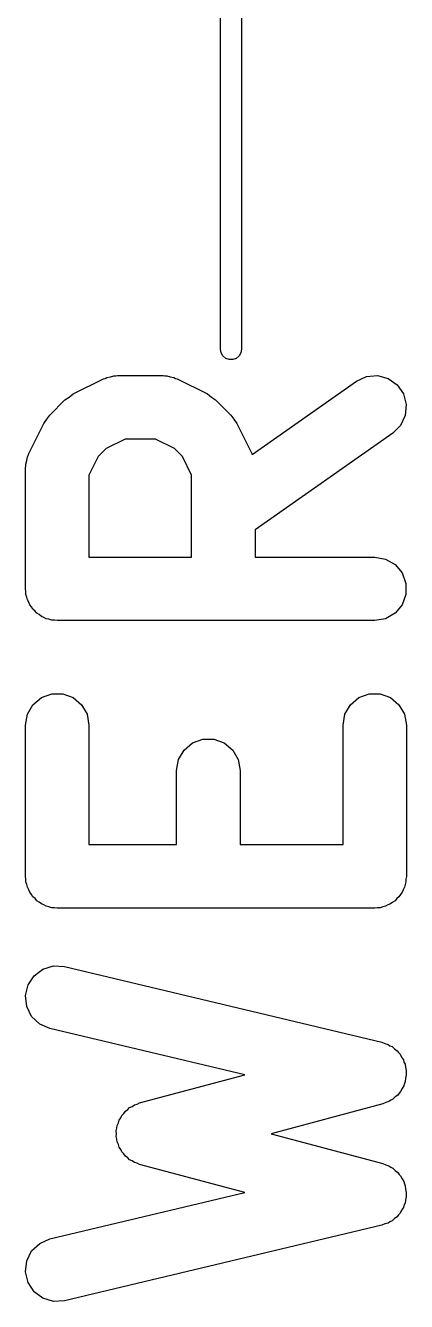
# Model space of a CAD drawing. Extents: x 93.8 to 153.2, y -121.7 to -73.6.
# Drawn here: x 101.9 to 103.7, y -87.04 to -81.02 of the extents above; entities that cross this region are included whole.
import ezdxf

# ---------------------------------------------------------------- set-up
doc = ezdxf.new("R2010")
doc.units = 0
doc.header["$MEASUREMENT"] = 0
doc.layers.add('BLACK', color=7, linetype='CONTINUOUS')

msp = doc.modelspace()

# ---------------------------------------------------------------- linework, layer by layer
at = {"layer": 'Black'}
for p, q in [((102.82, -82.55), (102.82, -73.66)), ((102.92, -73.71), (102.92, -82.55)), ((102.823, -82.5671), (102.82, -82.55)), ((102.92, -82.55), (102.917, -82.5671)), ((102.832, -82.5821), (102.823, -82.5671)), ((102.845, -82.5933), (102.832, -82.5821)), ((102.861, -82.5992), (102.845, -82.5933)), ((102.879, -82.5992), (102.861, -82.5992)), ((102.895, -82.5933), (102.879, -82.5992)), ((102.908, -82.5821), (102.895, -82.5933)), ((102.917, -82.5671), (102.908, -82.5821)), ((102.275, -82.6877), (102.283, -82.6833)), ((102.283, -82.6833), (102.3, -82.6803)), ((102.3, -82.6803), (102.317, -82.6753)), ((102.317, -82.6753), (102.326, -82.6758)), ((102.326, -82.6758), (102.334, -82.6743)), ((102.334, -82.6743), (102.549, -82.6743)), ((102.549, -82.6743), (102.557, -82.6758)), ((102.557, -82.6758), (102.566, -82.6753)), ((102.566, -82.6753), (102.583, -82.6803)), ((102.583, -82.6803), (102.6, -82.6833)), ((102.6, -82.6833), (102.607, -82.6877)), ((103.463, -82.7014), (103.51, -82.6794)), ((103.51, -82.6794), (103.562, -82.6749)), ((103.562, -82.6749), (103.612, -82.6883)), ((102.124, -82.7615), (102.267, -82.6901)), ((102.267, -82.6901), (102.275, -82.6877)), ((102.607, -82.6877), (102.616, -82.6901)), ((102.616, -82.6901), (102.759, -82.7615)), ((102.97, -83.0465), (103.463, -82.7014)), ((103.612, -82.6883), (103.655, -82.7182)), ((103.655, -82.7182), (103.685, -82.7609)), ((102.014, -82.8611), (102.085, -82.7896)), ((102.085, -82.7896), (102.105, -82.7759)), ((102.105, -82.7759), (102.124, -82.7615)), ((102.759, -82.7615), (102.778, -82.7759)), ((102.778, -82.7759), (102.797, -82.7896)), ((102.797, -82.7896), (102.869, -82.8611)), ((103.685, -82.7609), (103.698, -82.8112)), ((102, -82.8808), (102.014, -82.8611)), ((102.869, -82.8611), (102.883, -82.8808)), ((103.693, -82.8631), (103.671, -82.9103)), ((103.698, -82.8112), (103.693, -82.8631)), ((101.914, -83.0429), (101.986, -82.9001)), ((101.986, -82.9001), (102, -82.8808)), ((102.883, -82.8808), (102.897, -82.9001)), ((102.897, -82.9001), (102.968, -83.0429)), ((103.671, -82.9103), (103.635, -82.9472)), ((102.37, -82.9743), (102.28, -83.019)), ((102.513, -82.9743), (102.37, -82.9743)), ((102.603, -83.019), (102.513, -82.9743)), ((103.635, -82.9472), (102.984, -83.4024)), ((101.912, -83.0512), (101.914, -83.0429)), ((102.28, -83.019), (102.243, -83.056)), ((102.64, -83.056), (102.603, -83.019)), ((102.968, -83.0429), (102.97, -83.0465)), ((101.899, -83.11), (101.9, -83.1015)), ((101.9, -83.0928), (101.905, -83.076)), ((101.9, -83.1015), (101.9, -83.0928)), ((101.905, -83.076), (101.908, -83.0587)), ((101.908, -83.0587), (101.912, -83.0512)), ((102.243, -83.056), (102.199, -83.1454)), ((102.684, -83.1454), (102.64, -83.056)), ((101.899, -83.6814), (101.899, -83.11)), ((102.199, -83.1454), (102.199, -83.5314)), ((102.684, -83.5314), (102.684, -83.1454)), ((102.984, -83.4024), (102.984, -83.5314)), ((102.199, -83.5314), (102.684, -83.5314)), ((102.984, -83.5314), (103.549, -83.5314)), ((103.549, -83.5314), (103.6, -83.5405)), ((103.6, -83.5405), (103.645, -83.5665)), ((103.645, -83.5665), (103.678, -83.6064)), ((103.678, -83.6064), (103.696, -83.6554)), ((101.901, -83.6944), (101.899, -83.6814)), ((101.901, -83.7075), (101.901, -83.6944)), ((101.905, -83.7198), (101.901, -83.7075)), ((103.696, -83.7075), (103.678, -83.7564)), ((103.696, -83.6554), (103.696, -83.7075)), ((101.908, -83.7327), (101.905, -83.7198)), ((101.914, -83.7441), (101.908, -83.7327)), ((101.919, -83.7564), (101.914, -83.7441)), ((101.927, -83.7665), (101.919, -83.7564)), ((101.934, -83.7778), (101.927, -83.7665)), ((103.678, -83.7564), (103.645, -83.7963)), ((101.944, -83.7863), (101.934, -83.7778)), ((101.952, -83.7963), (101.944, -83.7863)), ((101.964, -83.8029), (101.952, -83.7963)), ((101.974, -83.8113), (101.964, -83.8029)), ((101.986, -83.8158), (101.974, -83.8113)), ((101.997, -83.8224), (101.986, -83.8158)), ((102.01, -83.8247), (101.997, -83.8224)), ((102.023, -83.8291), (102.01, -83.8247)), ((102.036, -83.8291), (102.023, -83.8291)), ((102.049, -83.8314), (102.036, -83.8291)), ((103.6, -83.8224), (103.549, -83.8314)), ((103.645, -83.7963), (103.6, -83.8224)), ((103.549, -83.8314), (102.049, -83.8314)), ((101.974, -84.1944), (102.023, -84.1766)), ((102.023, -84.1766), (102.075, -84.1766)), ((102.075, -84.1766), (102.124, -84.1944)), ((103.474, -84.1944), (103.523, -84.1766)), ((103.523, -84.1766), (103.575, -84.1766)), ((103.575, -84.1766), (103.624, -84.1944)), ((101.908, -84.273), (101.934, -84.2279)), ((101.934, -84.2279), (101.974, -84.1944)), ((102.124, -84.1944), (102.163, -84.2279)), ((102.163, -84.2279), (102.19, -84.273)), ((103.408, -84.273), (103.434, -84.2279)), ((103.434, -84.2279), (103.474, -84.1944)), ((103.624, -84.1944), (103.663, -84.2279)), ((103.663, -84.2279), (103.69, -84.273)), ((101.899, -84.3243), (101.908, -84.273)), ((102.19, -84.273), (102.199, -84.3243)), ((103.399, -84.3243), (103.408, -84.273)), ((103.69, -84.273), (103.699, -84.3243)), ((101.899, -85.0386), (101.899, -84.3243)), ((102.199, -84.3243), (102.199, -84.8886)), ((103.399, -84.8886), (103.399, -84.3243)), ((103.699, -84.3243), (103.699, -85.0386)), ((102.648, -84.4422), (102.688, -84.4087)), ((102.688, -84.4087), (102.737, -84.3909)), ((102.737, -84.3909), (102.789, -84.3909)), ((102.789, -84.3909), (102.838, -84.4087)), ((102.838, -84.4087), (102.878, -84.4422)), ((102.613, -84.5386), (102.622, -84.4873)), ((102.622, -84.4873), (102.648, -84.4422)), ((102.878, -84.4422), (102.904, -84.4873)), ((102.904, -84.4873), (102.913, -84.5386)), ((102.613, -84.8886), (102.613, -84.5386)), ((102.913, -84.5386), (102.913, -84.8886)), ((102.199, -84.8886), (102.613, -84.8886)), ((102.913, -84.8886), (103.399, -84.8886)), ((101.901, -85.0515), (101.899, -85.0386)), ((101.901, -85.0646), (101.901, -85.0515)), ((101.905, -85.0769), (101.901, -85.0646)), ((101.908, -85.0899), (101.905, -85.0769)), ((101.914, -85.1012), (101.908, -85.0899)), ((103.69, -85.0899), (103.683, -85.1012)), ((103.692, -85.0769), (103.69, -85.0899)), ((103.696, -85.0646), (103.692, -85.0769)), ((103.699, -85.0386), (103.696, -85.0515)), ((103.696, -85.0515), (103.696, -85.0646)), ((101.919, -85.1136), (101.914, -85.1012)), ((101.927, -85.1236), (101.919, -85.1136)), ((101.934, -85.135), (101.927, -85.1236)), ((101.944, -85.1434), (101.934, -85.135)), ((101.952, -85.1535), (101.944, -85.1434)), ((101.964, -85.16), (101.952, -85.1535)), ((103.645, -85.1535), (103.634, -85.16)), ((103.653, -85.1434), (103.645, -85.1535)), ((103.663, -85.135), (103.653, -85.1434)), ((103.67, -85.1236), (103.663, -85.135)), ((103.678, -85.1136), (103.67, -85.1236)), ((103.683, -85.1012), (103.678, -85.1136)), ((101.974, -85.1685), (101.964, -85.16)), ((101.986, -85.173), (101.974, -85.1685)), ((101.997, -85.1795), (101.986, -85.173)), ((102.01, -85.1818), (101.997, -85.1795)), ((102.023, -85.1863), (102.01, -85.1818)), ((102.036, -85.1863), (102.023, -85.1863)), ((102.049, -85.1886), (102.036, -85.1863)), ((103.549, -85.1886), (102.049, -85.1886)), ((103.561, -85.1863), (103.549, -85.1886)), ((103.575, -85.1863), (103.561, -85.1863)), ((103.587, -85.1818), (103.575, -85.1863)), ((103.6, -85.1795), (103.587, -85.1818)), ((103.611, -85.173), (103.6, -85.1795)), ((103.624, -85.1685), (103.611, -85.173)), ((103.634, -85.16), (103.624, -85.1685)), ((101.911, -85.5504), (101.94, -85.507)), ((101.94, -85.507), (101.981, -85.4759)), ((101.981, -85.4759), (102.031, -85.461)), ((102.031, -85.461), (102.083, -85.4641)), ((102.083, -85.4641), (103.583, -85.8212)), ((101.899, -85.6011), (101.911, -85.5504)), ((101.905, -85.6529), (101.899, -85.6011)), ((101.928, -85.6994), (101.905, -85.6529)), ((101.966, -85.7352), (101.928, -85.6994)), ((102.014, -85.7559), (101.966, -85.7352)), ((102.936, -85.9754), (102.014, -85.7559)), ((103.583, -85.8212), (103.597, -85.8273)), ((103.597, -85.8273), (103.612, -85.8313)), ((103.612, -85.8313), (103.621, -85.8376)), ((103.621, -85.8376), (103.631, -85.8419)), ((103.631, -85.8419), (103.642, -85.8524)), ((103.642, -85.8524), (103.655, -85.8612)), ((103.655, -85.8612), (103.661, -85.8702)), ((103.661, -85.8702), (103.669, -85.8777)), ((103.669, -85.8777), (103.676, -85.8914)), ((103.676, -85.8914), (103.685, -85.9039)), ((103.685, -85.9039), (103.687, -85.9145)), ((103.687, -85.9145), (103.692, -85.9243)), ((103.692, -85.9243), (103.694, -85.9395)), ((102.438, -86.1079), (102.936, -85.9754)), ((103.695, -85.9909), (103.693, -86.0061)), ((103.694, -85.9395), (103.698, -85.9542)), ((103.698, -85.976), (103.695, -85.9909)), ((103.698, -85.9542), (103.697, -85.9651)), ((103.697, -85.9651), (103.698, -85.976)), ((103.671, -86.0533), (103.664, -86.0611)), ((103.678, -86.0395), (103.671, -86.0533)), ((103.686, -86.0267), (103.678, -86.0395)), ((103.689, -86.0161), (103.686, -86.0267)), ((103.693, -86.0061), (103.689, -86.0161)), ((102.403, -86.1244), (102.414, -86.117)), ((102.414, -86.117), (102.426, -86.1135)), ((102.426, -86.1135), (102.438, -86.1079)), ((103.587, -86.1121), (103.059, -86.2529)), ((103.601, -86.1056), (103.587, -86.1121)), ((103.616, -86.1013), (103.601, -86.1056)), ((103.625, -86.0947), (103.616, -86.1013)), ((103.634, -86.0901), (103.625, -86.0947)), ((103.645, -86.0793), (103.634, -86.0901)), ((103.658, -86.0702), (103.645, -86.0793)), ((103.664, -86.0611), (103.658, -86.0702)), ((102.349, -86.1787), (102.354, -86.1667)), ((102.354, -86.1667), (102.364, -86.1575)), ((102.364, -86.1575), (102.371, -86.1469)), ((102.371, -86.1469), (102.382, -86.1393)), ((102.382, -86.1393), (102.391, -86.1299)), ((102.391, -86.1299), (102.403, -86.1244)), ((102.328, -86.24), (102.331, -86.2271)), ((102.331, -86.2271), (102.332, -86.2139)), ((102.332, -86.2139), (102.338, -86.2021)), ((102.338, -86.2021), (102.341, -86.1896)), ((102.341, -86.1896), (102.349, -86.1787)), ((102.329, -86.2529), (102.328, -86.24)), ((102.328, -86.2658), (102.329, -86.2529)), ((102.331, -86.2786), (102.328, -86.2658)), ((102.332, -86.2919), (102.331, -86.2786)), ((102.338, -86.3036), (102.332, -86.2919)), ((103.059, -86.2529), (103.587, -86.3936)), ((102.341, -86.3161), (102.338, -86.3036)), ((102.349, -86.327), (102.341, -86.3161)), ((102.354, -86.339), (102.349, -86.327)), ((102.364, -86.3482), (102.354, -86.339)), ((102.371, -86.3588), (102.364, -86.3482)), ((102.382, -86.3664), (102.371, -86.3588)), ((102.391, -86.3758), (102.382, -86.3664)), ((102.403, -86.3813), (102.391, -86.3758)), ((102.414, -86.3887), (102.403, -86.3813)), ((102.426, -86.3922), (102.414, -86.3887)), ((102.438, -86.3978), (102.426, -86.3922)), ((102.936, -86.5303), (102.438, -86.3978)), ((103.587, -86.3936), (103.601, -86.4001)), ((103.601, -86.4001), (103.616, -86.4045)), ((103.616, -86.4045), (103.625, -86.411)), ((103.625, -86.411), (103.634, -86.4156)), ((103.634, -86.4156), (103.645, -86.4264)), ((103.645, -86.4264), (103.658, -86.4355)), ((103.658, -86.4355), (103.664, -86.4447)), ((103.664, -86.4447), (103.671, -86.4524)), ((103.671, -86.4524), (103.678, -86.4662)), ((103.678, -86.4662), (103.686, -86.479)), ((103.686, -86.479), (103.689, -86.4897)), ((102.014, -86.7498), (102.936, -86.5303)), ((103.689, -86.4897), (103.693, -86.4996)), ((103.693, -86.4996), (103.695, -86.5148)), ((103.695, -86.5148), (103.698, -86.5297)), ((103.698, -86.5297), (103.697, -86.5406)), ((103.687, -86.5912), (103.685, -86.6018)), ((103.692, -86.5814), (103.687, -86.5912)), ((103.694, -86.5662), (103.692, -86.5814)), ((103.698, -86.5515), (103.694, -86.5662)), ((103.697, -86.5406), (103.698, -86.5515)), ((103.642, -86.6533), (103.631, -86.6638)), ((103.655, -86.6445), (103.642, -86.6533)), ((103.661, -86.6355), (103.655, -86.6445)), ((103.669, -86.628), (103.661, -86.6355)), ((103.676, -86.6143), (103.669, -86.628)), ((103.685, -86.6018), (103.676, -86.6143)), ((103.583, -86.6845), (102.083, -87.0416)), ((103.597, -86.6784), (103.583, -86.6845)), ((103.612, -86.6744), (103.597, -86.6784)), ((103.621, -86.6682), (103.612, -86.6744)), ((103.631, -86.6638), (103.621, -86.6682)), ((101.928, -86.8063), (101.966, -86.7705)), ((101.966, -86.7705), (102.014, -86.7498)), ((101.905, -86.8528), (101.928, -86.8063)), ((101.899, -86.9046), (101.905, -86.8528)), ((101.911, -86.9553), (101.899, -86.9046)), ((101.94, -86.9988), (101.911, -86.9553)), ((101.981, -87.0298), (101.94, -86.9988)), ((102.031, -87.0447), (101.981, -87.0298)), ((102.083, -87.0416), (102.031, -87.0447))]:
    msp.add_line(p, q, dxfattribs=at)

doc.saveas('drawing.dxf')
